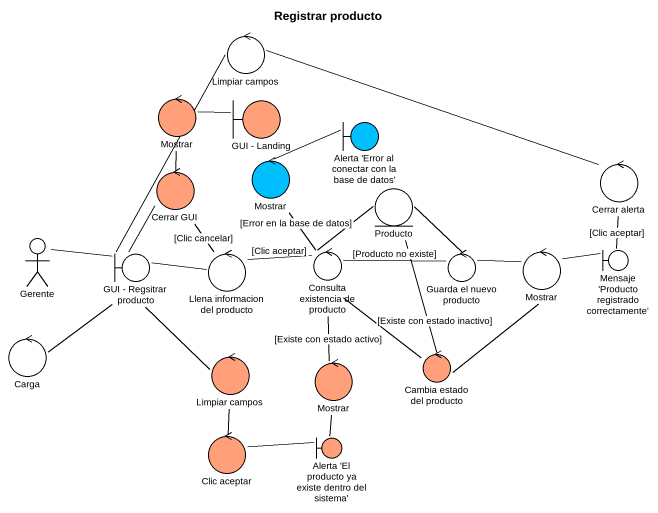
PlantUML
@startuml
title Registrar producto
control "Limpiar campos" as Limpiar_campos
control Mostrar #FFA07A
boundary "GUI - Landing" as GUI_Landing #FFA07A
boundary "Alerta 'Error al conectar con la base de datos'" as Alerta_Error_al_conectar #00BFFF
control "Cerrar GUI" as Cerrar_GUI #FFA07A
control "Mostrar" as Mostrar_2 #00BFFF
entity Producto
control "Cerrar alerta" as Cerrar_alerta
actor Gerente
boundary "GUI - Regsitrar producto" as GUI_Regsitrar_producto
control "Llena informacion del producto" as Llena_informacion_del
control "Consulta existencia de producto" as Consulta_existencia_de
control "Guarda el nuevo producto" as Guarda_el_nuevo_producto
control "Mostrar" as Mostrar_3
boundary "Mensaje 'Producto registrado correctamente'" as Mensaje_Producto_registrado
control Carga
control "Limpiar campos" as Limpiar_campos_2 #FFA07A
control "Mostrar" as Mostrar_4 #FFA07A
control "Cambia estado del producto" as Cambia_estado_del_producto #FFA07A
control "Clic aceptar" as Clic_aceptar #FFA07A
boundary "Alerta 'El producto ya existe dentro del sistema'" as Alerta_El_producto_ya #FFA07A
Limpiar_campos -- GUI_Regsitrar_producto
Mostrar -right- GUI_Landing
Cerrar_GUI -up- Mostrar
Cerrar_GUI -- GUI_Regsitrar_producto
Mostrar_2 -right- Alerta_Error_al_conectar
Mostrar_2 -- Consulta_existencia_de : [Error en la base de datos]
Cerrar_alerta -left- Limpiar_campos
Cerrar_alerta -- Mensaje_Producto_registrado : [Clic aceptar]
Gerente -right- GUI_Regsitrar_producto
GUI_Regsitrar_producto -right- Llena_informacion_del
Llena_informacion_del -up- Cerrar_GUI : [Clic cancelar]
Llena_informacion_del -right- Consulta_existencia_de : [Clic aceptar]
Consulta_existencia_de -up- Producto
Consulta_existencia_de -right- Guarda_el_nuevo_producto : [Producto no existe]
Consulta_existencia_de -- Mostrar_4 : [Existe con estado activo]
Consulta_existencia_de -- Cambia_estado_del_producto : [Existe con estado inactivo]
Guarda_el_nuevo_producto -up- Producto
Guarda_el_nuevo_producto -right- Mostrar_3
Mostrar_3 -right- Mensaje_Producto_registrado
Carga -up- GUI_Regsitrar_producto
Limpiar_campos_2 -up- GUI_Regsitrar_producto
Mostrar_4 -- Alerta_El_producto_ya
Cambia_estado_del_producto -up- Producto
Cambia_estado_del_producto -up- Mostrar_3
Clic_aceptar -up- Limpiar_campos_2
Alerta_El_producto_ya -left- Clic_aceptar
@enduml
